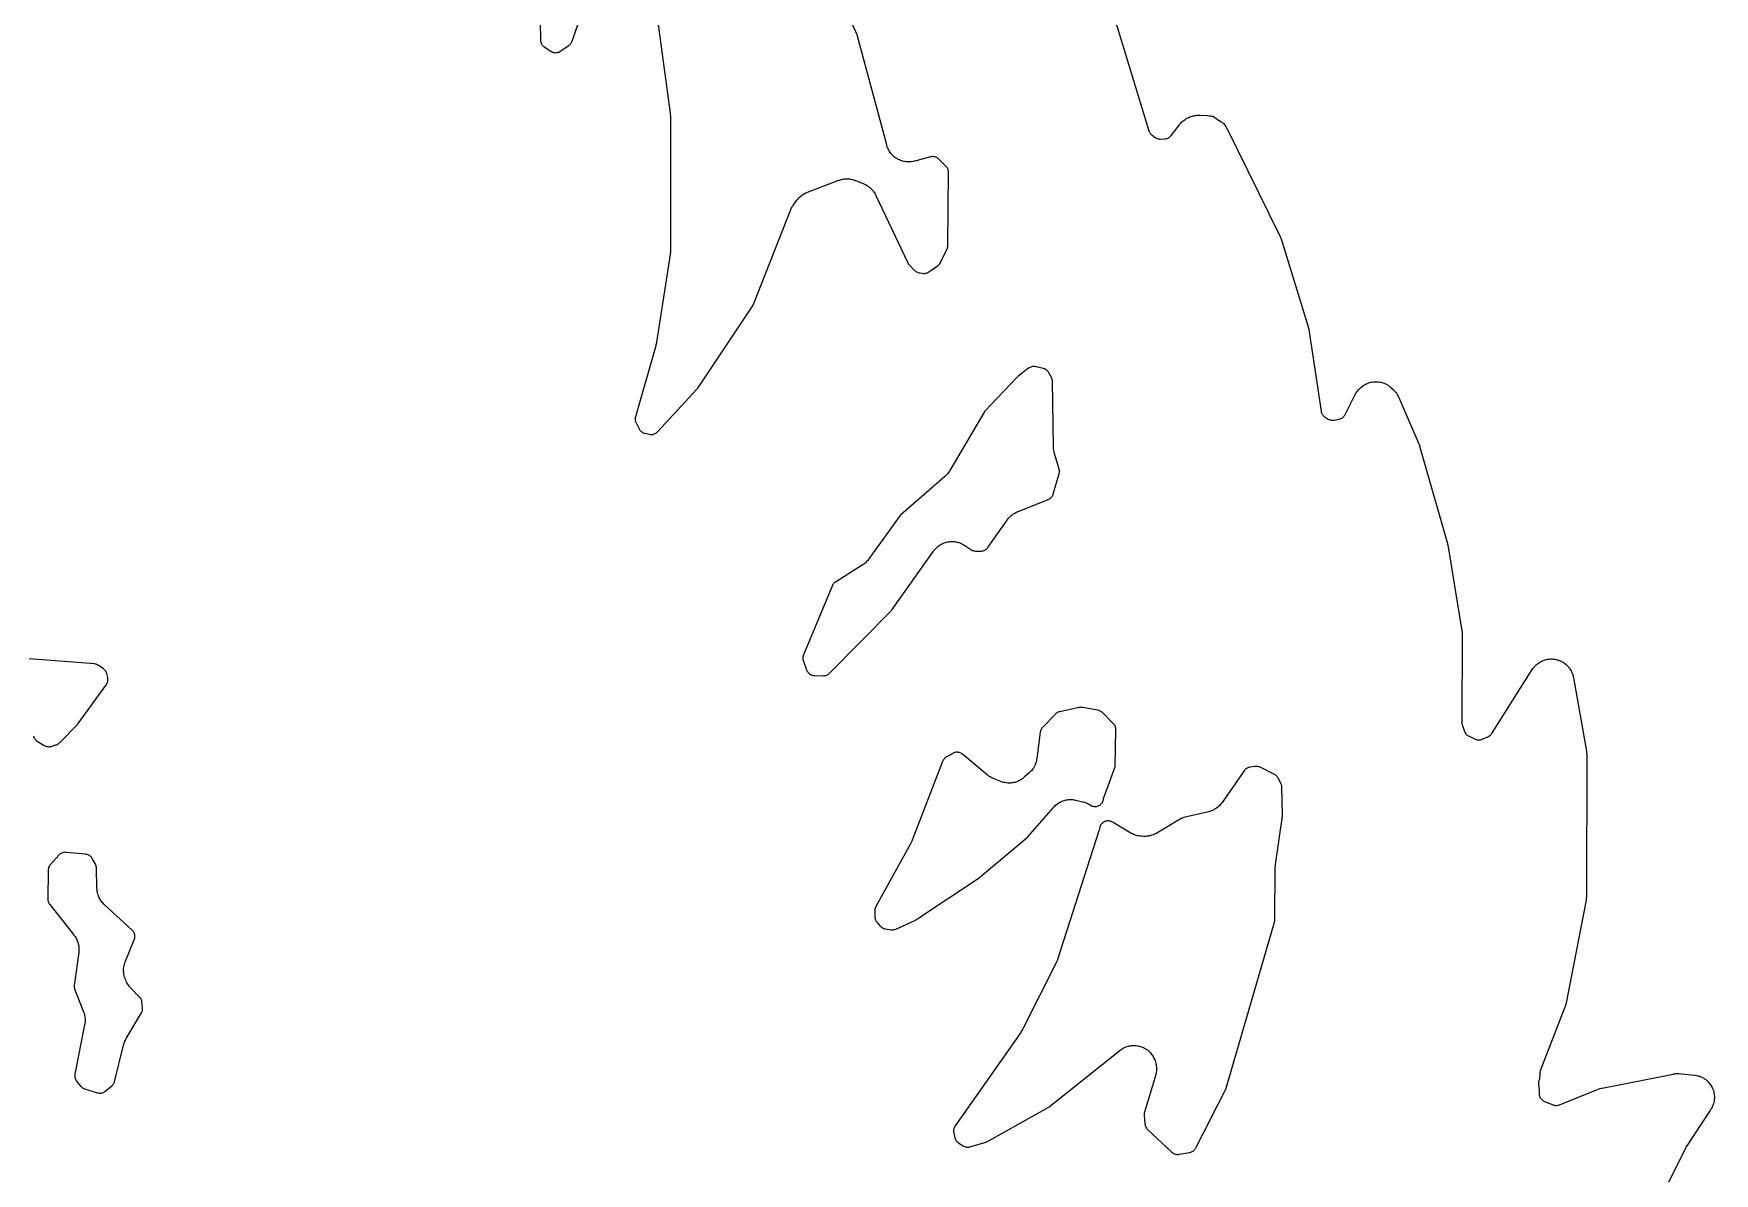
# Model space of a CAD drawing. Header units: millimetres. Extents: x 0 to 194, y 0 to 300.
# Drawn here: x 133.1 to 192.4, y 213.2 to 253.4 of the extents above; entities that cross this region are included whole.
import ezdxf

# ---------------------------------------------------------------- set-up
doc = ezdxf.new("R2010")
doc.units = ezdxf.units.MM
doc.layers.add('CUT', color=7, linetype='CONTINUOUS')

msp = doc.modelspace()

# ---------------------------------------------------------------- linework, layer by layer
at = {"layer": 'CUT'}
for points in [[(155.0347, 254.1848), (155.5183, 250.6366), (155.5214, 250.6063), (155.5265, 250.5305), (155.5276, 250.5001), (155.5289, 245.7952), (155.5286, 245.7777), (155.5272, 245.7429), (155.5245, 245.7081), (155.5205, 245.6734), (155.5181, 245.6561), (155.0345, 242.5589), (155.0294, 242.5315), (155.0144, 242.4636), (155.0075, 242.4365), (154.2905, 239.9311), (154.284, 239.9036), (154.2801, 239.8756), (154.2789, 239.8474), (154.2803, 239.8192), (154.2844, 239.7913), (154.2911, 239.7638), (154.3003, 239.7372), (154.3121, 239.7115), (154.4183, 239.5047), (154.4329, 239.4793), (154.45, 239.4555), (154.4692, 239.4334), (154.4906, 239.4133), (154.5138, 239.3954), (154.5387, 239.3799), (154.5649, 239.3669), (154.5923, 239.3565), (154.6206, 239.3488), (154.7888, 239.3117), (154.8168, 239.3069), (154.8451, 239.3048), (154.8735, 239.3054), (154.9018, 239.3086), (154.9295, 239.3145), (154.9567, 239.323), (154.9828, 239.3341), (155.0078, 239.3475), (155.0315, 239.3633), (155.0535, 239.3812), (155.0737, 239.4011), (156.4578, 240.8997), (156.473, 240.9175), (156.4868, 240.9364), (158.4433, 243.8623), (158.4599, 243.8903), (158.4734, 243.9199), (159.7484, 247.1839), (159.7558, 247.2016), (159.7713, 247.2367), (159.7882, 247.2712), (159.8021, 247.2964), (159.8219, 247.3293), (159.8431, 247.3613), (159.8541, 247.3771), (159.9891, 247.5628), (160.0023, 247.58), (160.0294, 247.6138), (160.0581, 247.6462), (160.0808, 247.6694), (160.1125, 247.699), (160.1373, 247.7199), (160.1717, 247.7463), (160.1984, 247.7647), (160.2352, 247.7876), (160.2635, 247.8034), (160.3024, 247.8227), (160.342, 247.84), (160.3621, 247.8482), (161.4622, 248.2676), (161.4823, 248.2747), (161.5227, 248.2879), (161.5637, 248.2993), (161.5948, 248.3063), (161.6367, 248.3137), (161.6683, 248.3178), (161.7107, 248.3212), (161.7425, 248.3222), (161.7851, 248.3216), (161.8169, 248.3197), (161.8592, 248.3151), (161.8907, 248.3101), (161.9323, 248.3015), (161.9632, 248.2936), (162.0039, 248.2811), (162.0439, 248.2667), (162.0638, 248.259), (162.3474, 248.1416), (162.3664, 248.1332), (162.4038, 248.1157), (162.4405, 248.0964), (162.4672, 248.0807), (162.5019, 248.0581), (162.5271, 248.04), (162.5596, 248.0144), (162.583, 247.994), (162.613, 247.9655), (162.6345, 247.9431), (162.6617, 247.9119), (162.681, 247.8876), (162.7053, 247.8541), (162.7223, 247.8281), (162.7433, 247.7925), (162.7627, 247.7559), (162.772, 247.7374), (163.8976, 245.3581), (163.914, 245.3281), (163.9335, 245.3002), (163.9562, 245.2747), (164.1366, 245.0934), (164.1597, 245.0725), (164.1848, 245.0541), (164.2118, 245.0384), (164.2402, 245.0256), (164.2697, 245.0158), (164.3002, 245.0091), (164.4205, 244.9891), (164.449, 244.9858), (164.4777, 244.9852), (164.5063, 244.9873), (164.5346, 244.9922), (164.5622, 244.9997), (164.5891, 245.0099), (164.6148, 245.0226), (164.6392, 245.0376), (164.95, 245.2507), (164.9746, 245.2695), (164.9971, 245.2907), (165.0174, 245.3141), (165.035, 245.3395), (165.05, 245.3666), (165.2862, 245.8511), (165.2969, 245.8757), (165.3053, 245.9012), (165.3114, 245.9273), (165.3152, 245.9539), (165.3166, 245.9807), (165.3326, 248.553), (165.3313, 248.5828), (165.327, 248.6124), (165.3198, 248.6414), (165.3098, 248.6696), (165.297, 248.6966), (165.2816, 248.7222), (165.2637, 248.7462), (165.2435, 248.7682), (164.9916, 249.0171), (164.9705, 249.0361), (164.9478, 249.0529), (164.9235, 249.0676), (164.898, 249.0799), (164.8714, 249.0897), (164.844, 249.097), (164.8161, 249.1016), (164.7878, 249.1036), (164.7595, 249.103), (164.7313, 249.0996), (164.7036, 249.0936), (164.1439, 248.9448), (164.1218, 248.9395), (164.0773, 248.9301), (164.0323, 248.9229), (163.9984, 248.9192), (163.953, 248.9166), (163.9189, 248.9163), (163.8734, 248.9183), (163.8395, 248.9215), (163.7944, 248.9281), (163.761, 248.9347), (163.7168, 248.9458), (163.6842, 248.9558), (163.6414, 248.9713), (163.6041, 248.987), (163.5642, 249.0061), (163.531, 249.0241), (163.4942, 249.0464), (163.4675, 249.0644), (163.433, 249.0901), (163.4081, 249.1105), (163.3762, 249.1394), (163.3533, 249.1622), (163.3243, 249.194), (163.3037, 249.2188), (163.2779, 249.2532), (163.2598, 249.2799), (163.2374, 249.3167), (163.2219, 249.3449), (163.2031, 249.3837), (163.1904, 249.4133), (163.1754, 249.4536), (163.1623, 249.4946), (163.1563, 249.5153), (162.1309, 253.3548), (162.1239, 253.3777), (162.115, 253.3999), (159.9537, 258.2328)], [(150.8732, 256.8422), (150.9376, 253.2198), (150.9395, 253.1911), (150.9442, 253.1626), (150.9515, 253.1348), (150.9615, 253.1078), (150.974, 253.0818), (150.989, 253.0572), (151.0063, 253.0341), (151.0256, 253.0128), (151.047, 252.9935), (151.0701, 252.9763), (151.3025, 252.8199), (151.3278, 252.8046), (151.3545, 252.7919), (151.3824, 252.7818), (151.411, 252.7746), (151.4403, 252.7702), (151.4699, 252.7687), (151.4994, 252.7702), (151.5287, 252.7746), (151.5574, 252.7818), (151.5853, 252.7918), (151.612, 252.8045), (151.6373, 252.8198), (151.9431, 253.0253), (151.9654, 253.0419), (151.9861, 253.0604), (152.0049, 253.0808), (152.0219, 253.1028), (152.0367, 253.1263), (152.0492, 253.1511), (152.0595, 253.1769), (152.5753, 254.6796)], [(171.1609, 254.108), (172.4033, 250.0139), (172.4128, 249.9871), (172.4248, 249.9614), (172.4392, 249.9369), (172.4558, 249.9139), (172.4746, 249.8925), (172.4953, 249.8731), (172.5177, 249.8556), (172.6278, 249.7782), (172.6513, 249.7632), (172.6761, 249.7505), (172.702, 249.7401), (172.7287, 249.7322), (172.7561, 249.7268), (172.7838, 249.724), (172.8117, 249.7237), (172.9626, 249.7294), (172.9917, 249.7319), (173.0204, 249.7373), (173.0485, 249.7454), (173.0756, 249.7562), (173.1016, 249.7696), (173.1261, 249.7854), (173.149, 249.8036), (173.17, 249.8239), (173.189, 249.8461), (173.4829, 250.2277), (173.4974, 250.2455), (173.5272, 250.2804), (173.5588, 250.3137), (173.5837, 250.3374), (173.6185, 250.3673), (173.6457, 250.3884), (173.6834, 250.4146), (173.7126, 250.4328), (173.7527, 250.4551), (173.7939, 250.4752), (173.8148, 250.4848), (173.8402, 250.4956), (173.8587, 250.5031), (173.8962, 250.5172), (173.9342, 250.5295), (173.9631, 250.5376), (174.0021, 250.5465), (174.0316, 250.5519), (174.0713, 250.5574), (174.1011, 250.5602), (174.1411, 250.5621), (174.1811, 250.5622), (174.2011, 250.5619), (174.4617, 250.5512), (174.4832, 250.5498), (174.5262, 250.5459), (174.5689, 250.5401), (174.6007, 250.5341), (174.6426, 250.5242), (174.6737, 250.5152), (174.6803, 250.5129), (174.861, 250.3937), (174.9093, 250.3618), (174.9591, 250.329), (175.0348, 250.279), (175.0495, 250.2618), (175.0767, 250.2266), (175.0958, 250.1992), (175.1193, 250.1615), (175.141, 250.1227), (175.1514, 250.103), (177.0166, 246.3354), (177.0244, 246.3189), (177.0392, 246.2856), (177.0526, 246.2518), (177.0647, 246.2174), (177.0704, 246.2001), (178.0337, 243.0614), (178.0383, 243.0452), (178.047, 243.0127), (178.0544, 242.9798), (178.0607, 242.9468), (178.0635, 242.9302), (178.4817, 240.127), (178.4875, 240.0981), (178.4961, 240.0699), (178.5074, 240.0427), (178.5213, 240.0167), (178.5377, 239.9922), (178.5564, 239.9695), (178.5773, 239.9487), (178.6001, 239.93), (178.6246, 239.9137), (178.7324, 239.8493), (178.7568, 239.8363), (178.7822, 239.8255), (178.8085, 239.8171), (178.8355, 239.8112), (178.863, 239.8078), (178.8906, 239.8069), (178.9182, 239.8086), (178.9455, 239.8128), (179.1184, 239.8477), (179.1479, 239.8552), (179.1764, 239.8656), (179.2037, 239.8789), (179.2295, 239.8948), (179.2536, 239.9133), (179.2757, 239.9341), (179.2956, 239.9571), (179.3131, 239.982), (179.3279, 240.0084), (179.6669, 240.6919), (179.6763, 240.7098), (179.6959, 240.7451), (179.717, 240.7796), (179.734, 240.8047), (179.7582, 240.8371), (179.7773, 240.8606), (179.8043, 240.8907), (179.8255, 240.9123), (179.8551, 240.9399), (179.8858, 240.9661), (179.9015, 240.9789), (179.9217, 240.9946), (179.9399, 241.008), (179.9769, 241.0339), (180.0151, 241.0579), (180.0447, 241.0744), (180.0851, 241.0945), (180.1162, 241.108), (180.1585, 241.1239), (180.1907, 241.1342), (180.2344, 241.1457), (180.2675, 241.1528), (180.3121, 241.1599), (180.3457, 241.1636), (180.3908, 241.1662), (180.4246, 241.1664), (180.4698, 241.1645), (180.5035, 241.1614), (180.5482, 241.155), (180.5814, 241.1485), (180.6252, 241.1376), (180.6576, 241.1278), (180.7002, 241.1126), (180.7314, 241.0996), (180.7722, 241.0802), (180.802, 241.0642), (180.8406, 241.0408), (180.8687, 241.0218), (180.9048, 240.9947), (180.9394, 240.9657), (180.9564, 240.9508), (181.0177, 240.8943), (181.0346, 240.8779), (181.0674, 240.8443), (181.0984, 240.809), (181.1202, 240.7813), (181.1474, 240.743), (181.1662, 240.7133), (181.1892, 240.6723), (181.21, 240.6302), (181.2199, 240.6089), (181.9234, 238.9789), (181.9341, 238.9519), (181.9585, 238.8834), (181.9674, 238.8557), (182.9371, 235.459), (182.9436, 235.4334), (182.958, 235.3691), (182.9629, 235.3431), (183.443, 232.3826), (183.4456, 232.3645), (183.45, 232.3282), (183.4529, 232.2917), (183.4543, 232.2551), (183.4546, 232.2368), (183.4486, 229.1409), (183.4496, 229.115), (183.4529, 229.0894), (183.4584, 229.064), (183.4661, 229.0393), (183.5401, 228.8324), (183.5515, 228.8048), (183.5656, 228.7785), (183.5823, 228.7538), (183.6013, 228.7308), (183.6225, 228.7098), (183.6457, 228.6911), (183.6706, 228.6747), (183.6971, 228.6609), (183.9149, 228.5606), (183.941, 228.55), (183.968, 228.5419), (183.9956, 228.5364), (184.0236, 228.5335), (184.0518, 228.5333), (184.0799, 228.5357), (184.1076, 228.5407), (184.1347, 228.5483), (184.161, 228.5584), (184.3652, 228.6481), (184.3916, 228.6613), (184.4166, 228.677), (184.4399, 228.6952), (184.4614, 228.7155), (184.4807, 228.7378), (184.4978, 228.7619), (185.9283, 231.0144), (185.9401, 231.0321), (185.9646, 231.0669), (185.9908, 231.1006), (186.0115, 231.1248), (186.0407, 231.1558), (186.0636, 231.178), (186.0956, 231.2061), (186.1206, 231.226), (186.1551, 231.251), (186.1818, 231.2684), (186.2185, 231.29), (186.2467, 231.3049), (186.2853, 231.3229), (186.3149, 231.335), (186.355, 231.3493), (186.3874, 231.3591), (186.4291, 231.3696), (186.4633, 231.3765), (186.5063, 231.3831), (186.5387, 231.3864), (186.5821, 231.3888), (186.6147, 231.3889), (186.6581, 231.3871), (186.6905, 231.3841), (186.7336, 231.3781), (186.7656, 231.372), (186.8078, 231.3619), (186.8391, 231.3528), (186.8802, 231.3386), (186.9104, 231.3265), (186.9499, 231.3084), (186.9789, 231.2934), (187.0165, 231.2716), (187.0438, 231.2539), (187.0791, 231.2286), (187.1046, 231.2083), (187.1373, 231.1797), (187.1608, 231.1571), (187.1906, 231.1254), (187.2117, 231.1007), (187.2383, 231.0663), (187.257, 231.0396), (187.2801, 231.0028), (187.2961, 230.9744), (187.3156, 230.9356), (187.3288, 230.9058), (187.3444, 230.8653), (187.3547, 230.8343), (187.3664, 230.7925), (187.376, 230.7501), (187.3803, 230.7288), (187.8388, 228.1373), (187.8419, 228.1176), (187.8471, 228.078), (187.8505, 228.0383), (187.8522, 227.9985), (187.8526, 227.9785), (187.8415, 223.0557), (187.841, 223.0345), (187.8389, 222.9922), (187.8348, 222.9501), (187.8288, 222.9082), (187.8253, 222.8874), (187.1271, 219.2661), (187.1228, 219.2463), (187.1134, 219.2069), (187.1021, 219.1679), (187.0892, 219.1295), (187.0822, 219.1104), (186.21, 216.8668), (186.2017, 216.8423), (186.1955, 216.8171), (186.1915, 216.7915), (186.1897, 216.7656), (186.185, 216.5768), (186.1655, 216.5274), (186.1555, 216.4974), (186.1487, 216.4665), (186.1451, 216.4351), (186.1449, 216.4035), (186.148, 216.372), (186.1754, 216.193), (186.1723, 216.0708), (186.1731, 216.0402), (186.177, 216.0098), (186.184, 215.98), (186.194, 215.951), (186.2069, 215.9232), (186.2226, 215.8969), (186.2408, 215.8723), (186.2615, 215.8497), (186.2844, 215.8293), (186.3092, 215.8114), (186.3358, 215.7961), (186.3637, 215.7836), (186.6643, 215.667), (186.691, 215.658), (186.7184, 215.6516), (186.7462, 215.6478), (186.7743, 215.6467), (186.8024, 215.6481), (186.8302, 215.6522), (186.8575, 215.6589), (186.8841, 215.668), (188.2314, 216.206), (188.2507, 216.2132), (188.2895, 216.2267), (188.3289, 216.2383), (188.3688, 216.2482), (188.3888, 216.2527), (190.8936, 216.7529), (190.9142, 216.7565), (190.9557, 216.7628), (190.9975, 216.7672), (191.0289, 216.7689), (191.0607, 216.7693), (191.0862, 216.7675), (191.6525, 216.7112), (191.6753, 216.7083), (191.7206, 216.7015), (191.7656, 216.6923), (191.7989, 216.6838), (191.8426, 216.6701), (191.8749, 216.6582), (191.917, 216.6401), (191.9339, 216.6318), (191.9537, 216.621), (191.9835, 216.6028), (192.0219, 216.5765), (192.0496, 216.5553), (192.0851, 216.5251), (192.1105, 216.5012), (192.1427, 216.4675), (192.1703, 216.4354), (192.1978, 216.4001), (192.2198, 216.3687), (192.2427, 216.3324), (192.2586, 216.3044), (192.278, 216.266), (192.2911, 216.2366), (192.3068, 216.1966), (192.317, 216.1661), (192.3288, 216.1247), (192.3361, 216.0934), (192.3438, 216.0511), (192.3481, 216.0192), (192.3518, 215.9764), (192.353, 215.9442), (192.3526, 215.9012), (192.3507, 215.8691), (192.3462, 215.8264), (192.3413, 215.7945), (192.3327, 215.7524), (192.3248, 215.7212), (192.3123, 215.6801), (192.3014, 215.6498), (192.285, 215.6101), (192.2713, 215.581), (192.2511, 215.543), (192.2292, 215.5061), (192.2178, 215.4878), (191.3588, 214.1857), (191.3493, 214.1703), (191.337, 214.1489), (191.3284, 214.133), (189.6493, 210.7676)], [(133.0554, 228.6754), (133.0636, 228.647), (133.0746, 228.6196), (133.0883, 228.5934), (133.1045, 228.5687), (133.123, 228.5457), (133.1437, 228.5246), (133.1664, 228.5056), (133.1908, 228.489), (133.4384, 228.3377), (133.4659, 228.3229), (133.4947, 228.3109), (133.5246, 228.3021), (133.5553, 228.2964), (133.5864, 228.2939), (133.6176, 228.2946), (133.6486, 228.2986), (133.679, 228.3058), (133.8486, 228.3554), (133.8776, 228.3655), (133.9054, 228.3785), (133.9318, 228.3943), (133.9563, 228.4127), (133.9789, 228.4335), (134.6088, 229.0772), (134.6241, 229.0941), (134.6381, 229.1121), (135.6271, 230.4905), (135.643, 230.515), (135.6564, 230.541), (135.6672, 230.5682), (135.6753, 230.5963), (135.6806, 230.625), (135.6832, 230.6542), (135.6828, 230.6834), (135.6796, 230.7125), (135.6737, 230.7411), (135.6395, 230.872), (135.6307, 230.9001), (135.6192, 230.9271), (135.6051, 230.9528), (135.5886, 230.9771), (135.5698, 230.9996), (135.5489, 231.0202), (135.526, 231.0387), (135.3659, 231.1555), (135.3429, 231.1707), (135.3186, 231.1838), (135.2932, 231.1945), (135.267, 231.2029), (135.2401, 231.2088), (135.2127, 231.2122), (132.9012, 231.3951)]]:
    msp.add_lwpolyline(points, dxfattribs=at)
for points in [[(160.1975, 231.421), (160.1982, 231.3931), (160.2016, 231.3653), (160.2076, 231.338), (160.216, 231.3113), (160.3307, 231.0008), (160.3424, 230.9734), (160.3568, 230.9472), (160.3737, 230.9227), (160.3929, 230.8999), (160.4144, 230.8792), (160.4377, 230.8606), (160.4628, 230.8445), (160.4894, 230.831), (160.5171, 230.8202), (160.5458, 230.8121), (160.5752, 230.807), (160.6049, 230.8048), (160.9219, 230.7972), (160.9525, 230.798), (160.9829, 230.802), (161.0127, 230.809), (161.0416, 230.819), (161.0694, 230.8319), (161.0957, 230.8476), (161.1203, 230.8659), (161.1429, 230.8866), (163.3205, 233.0983), (163.3368, 233.1162), (163.3515, 233.1354), (164.8075, 235.1902), (164.8218, 235.2092), (164.8512, 235.2464), (164.8826, 235.282), (164.9074, 235.3074), (164.9424, 235.3395), (164.9698, 235.3622), (165.0079, 235.3904), (165.0375, 235.41), (165.0784, 235.4341), (165.1099, 235.4505), (165.1531, 235.4702), (165.1868, 235.4834), (165.2307, 235.498), (165.2642, 235.5073), (165.309, 235.5173), (165.3426, 235.5231), (165.388, 235.5285), (165.4222, 235.5307), (165.4679, 235.5315), (165.5021, 235.5303), (165.5477, 235.5264), (165.5816, 235.5218), (165.6265, 235.5133), (165.6598, 235.5052), (165.7036, 235.4922), (165.7359, 235.4808), (165.7782, 235.4634), (165.8091, 235.4488), (165.8494, 235.4272), (165.8885, 235.4036), (165.9078, 235.3913), (166.1215, 235.247), (166.1462, 235.2321), (166.1721, 235.2196), (166.1991, 235.2096), (166.227, 235.2023), (166.2554, 235.1976), (166.2842, 235.1958), (166.476, 235.1924), (166.5053, 235.1934), (166.5344, 235.1971), (166.5629, 235.2037), (166.5907, 235.2131), (166.6175, 235.2251), (166.6429, 235.2397), (166.6668, 235.2567), (166.6889, 235.2759), (166.709, 235.2972), (166.727, 235.3204), (167.4041, 236.2879), (167.4169, 236.3054), (167.4435, 236.3397), (167.4717, 236.3727), (167.494, 236.3964), (167.5253, 236.4265), (167.5497, 236.4479), (167.5837, 236.4749), (167.6102, 236.4939), (167.6466, 236.5174), (167.6748, 236.5338), (167.7133, 236.5537), (167.7528, 236.5718), (167.7727, 236.5803), (168.8563, 237.0145), (168.8838, 237.0271), (168.9099, 237.0425), (168.9343, 237.0605), (168.9568, 237.0808), (168.9771, 237.1032), (168.9951, 237.1276), (169.0105, 237.1537), (169.0232, 237.1812), (169.033, 237.2099), (169.2374, 237.9192), (169.2439, 237.9468), (169.2478, 237.975), (169.2491, 238.0033), (169.2476, 238.0317), (169.2435, 238.0598), (169.2368, 238.0873), (169.074, 238.638), (169.0686, 238.6577), (169.0588, 238.6973), (169.0509, 238.7373), (169.0463, 238.7676), (169.0419, 238.8082), (169.0395, 238.8489), (169.0387, 238.8693), (169.0037, 241.1808), (169.0019, 241.2095), (168.9973, 241.2379), (168.9901, 241.2658), (168.9802, 241.2928), (168.9677, 241.3187), (168.8789, 241.4835), (168.8643, 241.5077), (168.8474, 241.5305), (168.8286, 241.5515), (168.8078, 241.5707), (168.7853, 241.5879), (168.7612, 241.6029), (168.7359, 241.6155), (168.7095, 241.6257), (168.6822, 241.6333), (168.4116, 241.6957), (168.3826, 241.7009), (168.3531, 241.7033), (168.3236, 241.7027), (168.2943, 241.6992), (168.2654, 241.6929), (168.2374, 241.6837), (168.2103, 241.6718), (168.1846, 241.6574), (168.1604, 241.6404), (167.7945, 241.3567), (167.777, 241.3421), (167.7607, 241.3261), (166.6193, 240.1232), (166.5974, 240.0972), (166.5785, 240.0689), (165.3774, 238.0299), (165.3647, 238.0096), (165.3382, 237.9696), (165.3095, 237.9311), (165.2866, 237.9034), (165.254, 237.8682), (165.2197, 237.8347), (165.202, 237.8185), (163.6439, 236.4564), (163.6194, 236.4324), (163.5978, 236.4057), (162.527, 234.9166), (162.5139, 234.8992), (162.4868, 234.8652), (162.4581, 234.8324), (162.4354, 234.809), (162.4037, 234.7792), (162.3789, 234.7581), (162.3444, 234.7315), (162.3087, 234.7066), (162.2906, 234.6946), (161.3446, 234.1012), (161.3193, 234.0835), (161.296, 234.0632), (161.2749, 234.0407), (161.2562, 234.0161), (161.2401, 233.9897), (161.2268, 233.9618), (160.2202, 231.53), (160.2107, 231.5037), (160.2038, 231.4766), (160.1993, 231.449)], [(162.7622, 222.1816), (162.7756, 222.1547), (162.7917, 222.1293), (162.8101, 222.1057), (162.9255, 221.9722), (162.9463, 221.9505), (162.9691, 221.931), (162.9938, 221.9139), (163.02, 221.8993), (163.0476, 221.8874), (163.0762, 221.8783), (163.1056, 221.8721), (163.3031, 221.8409), (163.3317, 221.8378), (163.3604, 221.8374), (163.3891, 221.8398), (163.4174, 221.8449), (163.4451, 221.8527), (163.4719, 221.8632), (164.1421, 222.1614), (164.1651, 222.1729), (164.187, 222.1862), (166.4127, 223.6766), (166.4257, 223.6859), (166.4433, 223.699), (166.4559, 223.709), (168.1052, 225.0892), (168.1227, 225.1052), (168.139, 225.1224), (169.0364, 226.1541), (169.0514, 226.1704), (169.0821, 226.2024), (169.1144, 226.2329), (169.1397, 226.2545), (169.1748, 226.2816), (169.2021, 226.3006), (169.2397, 226.3241), (169.2687, 226.3403), (169.3085, 226.36), (169.339, 226.3733), (169.3805, 226.389), (169.4121, 226.3992), (169.455, 226.4107), (169.4875, 226.4178), (169.5312, 226.425), (169.5643, 226.4288), (169.6085, 226.4317), (169.6418, 226.4323), (169.6861, 226.4308), (169.7193, 226.4281), (169.7633, 226.4222), (169.8069, 226.4142), (169.8286, 226.4097), (170.0651, 226.3542), (170.0863, 226.3487), (170.1282, 226.3367), (170.1696, 226.3226), (170.2, 226.3106), (170.2398, 226.2926), (170.2689, 226.2777), (170.3068, 226.2559), (170.3404, 226.2343), (170.3406, 226.2345), (170.3561, 226.2246), (170.3826, 226.2111), (170.4103, 226.2003), (170.4389, 226.1923), (170.4682, 226.1872), (170.4979, 226.185), (170.5276, 226.1858), (170.5571, 226.1895), (170.5861, 226.1961), (170.6144, 226.2056), (170.6415, 226.2177), (170.6673, 226.2326), (170.6915, 226.2499), (170.7138, 226.2695), (170.7341, 226.2912), (170.7522, 226.3149), (170.7678, 226.3402), (170.7809, 226.3669), (170.7912, 226.3948), (170.7987, 226.4236), (170.8054, 226.4555), (170.8167, 226.4988), (170.8302, 226.5415), (170.8375, 226.5627), (171.195, 227.5259), (171.2048, 227.5576), (171.2111, 227.5903), (171.2137, 227.6234), (171.2428, 228.8827), (171.2419, 228.9129), (171.2381, 228.9428), (171.2313, 228.9721), (171.2215, 229.0007), (171.209, 229.0281), (171.1938, 229.0541), (171.176, 229.0785), (171.1559, 229.1009), (170.763, 229.497), (170.7405, 229.5176), (170.7159, 229.5357), (170.6897, 229.5513), (170.662, 229.5641), (170.6331, 229.574), (170.6034, 229.581), (170.0617, 229.6789), (170.0325, 229.6827), (170.003, 229.6836), (169.9736, 229.6817), (169.9446, 229.6768), (169.257, 229.5273), (169.2284, 229.5196), (169.2008, 229.5091), (169.1743, 229.496), (169.1492, 229.4803), (169.1258, 229.4622), (169.1043, 229.4419), (168.6526, 228.9713), (168.632, 228.9474), (168.6139, 228.9214), (168.5987, 228.8936), (168.5865, 228.8644), (168.5775, 228.8341), (168.5717, 228.803), (168.4489, 227.8753), (168.4453, 227.8525), (168.4369, 227.8071), (168.4261, 227.7622), (168.4164, 227.729), (168.4011, 227.6855), (168.3881, 227.6535), (168.3684, 227.6117), (168.3521, 227.5812), (168.3283, 227.5416), (168.309, 227.513), (168.2812, 227.4761), (168.259, 227.4496), (168.2277, 227.4157), (168.1946, 227.3835), (168.1777, 227.3679), (168.0039, 227.2153), (167.9868, 227.201), (167.952, 227.1733), (167.9159, 227.1474), (167.8879, 227.1294), (167.8493, 227.1072), (167.8197, 227.092), (167.7791, 227.0737), (167.7481, 227.0615), (167.7059, 227.0473), (167.6739, 227.0382), (167.6305, 227.0282), (167.5977, 227.0224), (167.5536, 227.0167), (167.5204, 227.0141), (167.4759, 227.0129), (167.4426, 227.0136), (167.3982, 227.0167), (167.3651, 227.0207), (167.3213, 227.0282), (167.2888, 227.0355), (167.2459, 227.0473), (167.2036, 227.0612), (167.1827, 227.0686), (166.9456, 227.1599), (166.9229, 227.1693), (166.8782, 227.1894), (166.8346, 227.2119), (166.8029, 227.2305), (166.762, 227.2576), (166.7227, 227.2869), (166.7034, 227.3021), (165.8292, 228.0304), (165.8049, 228.0487), (165.7789, 228.0644), (165.7514, 228.0774), (165.7227, 228.0875), (165.6931, 228.0947), (165.663, 228.0988), (165.6326, 228.0999), (165.6022, 228.0979), (165.5723, 228.0928), (165.5429, 228.0847), (165.5146, 228.0737), (165.4875, 228.0599), (165.254, 227.9254), (165.2294, 227.9097), (165.2065, 227.8916), (165.1855, 227.8713), (165.1665, 227.8492), (165.1498, 227.8252), (165.1355, 227.7998), (165.1237, 227.7731), (164.0552, 224.9937), (164.043, 224.965), (164.01, 224.8942), (163.9958, 224.8664), (162.7721, 222.6576), (162.7584, 222.6297), (162.7478, 222.6005), (162.7402, 222.5704), (162.7358, 222.5396), (162.7345, 222.5086), (162.7371, 222.2983), (162.7389, 222.2683), (162.7438, 222.2387), (162.7516, 222.2097)], [(171.0205, 225.6727), (170.9917, 225.6769), (170.9627, 225.6783), (170.9336, 225.6769), (170.9049, 225.6727), (170.8766, 225.6657), (170.8492, 225.656), (170.8229, 225.6438), (170.7978, 225.629), (170.7743, 225.6118), (170.7526, 225.5925), (170.7329, 225.5712), (170.7153, 225.548), (170.7, 225.5233), (170.6872, 225.4972), (170.677, 225.47), (170.6695, 225.4419), (170.6598, 225.3971), (170.6485, 225.3549), (170.6423, 225.3339), (169.197, 220.8314), (169.1914, 220.8149), (169.1794, 220.782), (169.1661, 220.7497), (169.1517, 220.7178), (169.1441, 220.7021), (167.9595, 218.3473), (167.9437, 218.3186), (167.9017, 218.2483), (167.8839, 218.2208), (165.5681, 214.9201), (165.5532, 214.8965), (165.5405, 214.8716), (165.5301, 214.8457), (165.5222, 214.8189), (165.5169, 214.7915), (165.5141, 214.7637), (165.5139, 214.7358), (165.5163, 214.708), (165.5213, 214.6805), (165.5622, 214.5029), (165.5702, 214.4745), (165.581, 214.447), (165.5944, 214.4207), (165.6104, 214.3959), (165.6287, 214.3728), (165.6492, 214.3515), (165.6716, 214.3324), (165.6959, 214.3156), (165.8516, 214.2185), (165.8789, 214.2034), (165.9076, 214.1912), (165.9374, 214.1821), (165.968, 214.1761), (165.9991, 214.1733), (166.0302, 214.1738), (166.0612, 214.1775), (166.0916, 214.1844), (166.6202, 214.3332), (166.6536, 214.3448), (166.6854, 214.3603), (168.8545, 215.575), (168.8753, 215.5878), (168.895, 215.6023), (171.3753, 217.5819), (171.3932, 217.5954), (171.4294, 217.6215), (171.467, 217.6458), (171.496, 217.6625), (171.5358, 217.683), (171.5663, 217.6968), (171.6079, 217.7132), (171.6396, 217.7239), (171.6826, 217.7361), (171.7153, 217.7436), (171.7593, 217.7514), (171.7925, 217.7557), (171.8371, 217.7591), (171.8706, 217.76), (171.9153, 217.759), (171.9487, 217.7566), (171.9931, 217.7512), (172.0261, 217.7455), (172.0697, 217.7356), (172.102, 217.7267), (172.1444, 217.7126), (172.1757, 217.7005), (172.2165, 217.6822), (172.2463, 217.6671), (172.2852, 217.6449), (172.3134, 217.6268), (172.3498, 217.6009), (172.3761, 217.5801), (172.4097, 217.5507), (172.4338, 217.5274), (172.4644, 217.4948), (172.4861, 217.4692), (172.5133, 217.4337), (172.5323, 217.4061), (172.5558, 217.3681), (172.572, 217.3388), (172.5916, 217.2986), (172.6048, 217.2678), (172.6204, 217.2259), (172.6338, 217.1833), (172.64, 217.1618), (172.6467, 217.1363), (172.6515, 217.1162), (172.6601, 217.0758), (172.6668, 217.035), (172.6705, 217.0042), (172.6734, 216.963), (172.6743, 216.932), (172.6734, 216.8907), (172.6714, 216.8598), (172.6668, 216.8187), (172.6619, 216.7881), (172.6535, 216.7476), (172.6433, 216.7075), (172.6378, 216.6876), (172.2492, 215.4122), (172.2421, 215.3843), (172.2378, 215.3558), (172.2362, 215.3271), (172.2373, 215.2984), (172.2643, 214.9937), (172.2686, 214.9628), (172.2762, 214.9326), (172.2868, 214.9032), (172.3004, 214.8752), (172.3169, 214.8487), (172.3361, 214.824), (172.3576, 214.8015), (173.2132, 213.9974), (173.2345, 213.9792), (173.2575, 213.963), (173.2818, 213.949), (173.3073, 213.9374), (173.3339, 213.9282), (173.3611, 213.9216), (173.3889, 213.9175), (173.4169, 213.916), (173.4449, 213.9172), (173.4727, 213.9209), (173.8487, 213.9898), (173.8785, 213.9969), (173.9074, 214.0069), (173.9351, 214.0198), (173.9614, 214.0355), (173.9859, 214.0538), (174.0085, 214.0745), (174.0288, 214.0974), (174.0467, 214.1222), (174.0619, 214.1487), (175.1062, 216.1975), (175.1178, 216.2232), (175.1269, 216.2499), (176.8315, 222.1033), (176.838, 222.1301), (176.842, 222.1573), (176.8435, 222.1848), (176.8582, 224.0064), (176.8595, 224.0376), (176.8655, 224.1154), (176.869, 224.1464), (177.1199, 225.8417), (177.1226, 225.8674), (177.123, 225.8932), (177.0985, 226.8679), (177.0965, 226.8958), (177.0919, 226.9235), (177.0847, 226.9506), (177.0751, 226.9769), (177.063, 227.0022), (176.9611, 227.1919), (176.9451, 227.2184), (176.9265, 227.2431), (176.9054, 227.2657), (176.8821, 227.286), (176.8568, 227.3038), (176.8298, 227.319), (176.3264, 227.5679), (176.2997, 227.5795), (176.2721, 227.5885), (176.2437, 227.5948), (176.2149, 227.5982), (176.1858, 227.5989), (176.1568, 227.5968), (175.979, 227.5749), (175.9514, 227.5702), (175.9244, 227.563), (175.8981, 227.5532), (175.8729, 227.5411), (175.849, 227.5267), (175.8264, 227.51), (175.8056, 227.4914), (175.7865, 227.4709), (175.7694, 227.4487), (174.9903, 226.331), (174.9764, 226.312), (174.9475, 226.2749), (174.9167, 226.2393), (174.8923, 226.2139), (174.8579, 226.1817), (174.831, 226.159), (174.7934, 226.1306), (174.7643, 226.1108), (174.724, 226.0864), (174.6929, 226.0698), (174.6503, 226.0498), (174.6176, 226.0365), (174.5732, 226.0211), (174.528, 226.008), (174.5052, 226.0021), (173.6315, 225.798), (173.602, 225.7895), (173.5735, 225.778), (173.5463, 225.7637), (172.6804, 225.2483), (172.6612, 225.2375), (172.6225, 225.2169), (172.5828, 225.1983), (172.5524, 225.1858), (172.511, 225.1711), (172.4796, 225.1616), (172.437, 225.151), (172.4047, 225.1446), (172.3613, 225.1382), (172.3286, 225.135), (172.2848, 225.1328), (172.2409, 225.1328), (172.219, 225.1333), (172.1464, 225.1369), (172.1247, 225.1385), (172.0815, 225.1427), (172.0385, 225.149), (172.0065, 225.1552), (171.9643, 225.1656), (171.9331, 225.1749), (171.8921, 225.1894), (171.862, 225.2017), (171.8226, 225.22), (171.7841, 225.2402), (171.7651, 225.2507), (171.1822, 225.5937), (171.1631, 225.6056), (171.1275, 225.629), (171.1024, 225.6438), (171.0761, 225.6561), (171.0487, 225.6657)], [(133.5914, 224.0341), (133.5831, 224.0043), (133.5779, 223.9738), (133.5759, 223.9429), (133.5625, 222.9218), (133.5635, 222.8925), (133.5675, 222.8634), (133.5742, 222.8348), (133.5837, 222.8071), (133.5958, 222.7804), (133.6106, 222.755), (133.6277, 222.7311), (134.482, 221.657), (134.4956, 221.639), (134.522, 221.6022), (134.5464, 221.5642), (134.5633, 221.5348), (134.5838, 221.4945), (134.5976, 221.4636), (134.614, 221.4214), (134.6247, 221.3893), (134.6367, 221.3457), (134.6441, 221.3126), (134.6517, 221.268), (134.6557, 221.2344), (134.6588, 221.1893), (134.6594, 221.1554), (134.658, 221.1102), (134.6543, 221.0652), (134.6518, 221.0427), (134.4963, 219.8759), (134.4938, 219.8456), (134.4944, 219.8152), (134.498, 219.7851), (134.5047, 219.7554), (134.5144, 219.7266), (134.8204, 218.9472), (134.8277, 218.9271), (134.8414, 218.8867), (134.8532, 218.8457), (134.8605, 218.8145), (134.8683, 218.7726), (134.8727, 218.7409), (134.8765, 218.6984), (134.8778, 218.6664), (134.8776, 218.6237), (134.8759, 218.5918), (134.8716, 218.5493), (134.8653, 218.5071), (134.8617, 218.4861), (134.5177, 216.7483), (134.5134, 216.7193), (134.512, 216.69), (134.5134, 216.6607), (134.5177, 216.6317), (134.5248, 216.6033), (134.5346, 216.5756), (134.5471, 216.5491), (134.5621, 216.5239), (134.5795, 216.5003), (134.7192, 216.3292), (134.7387, 216.3076), (134.7601, 216.288), (134.7833, 216.2705), (134.8082, 216.2554), (134.8343, 216.2427), (134.8616, 216.2327), (135.3106, 216.0914), (135.3391, 216.0839), (135.3682, 216.0793), (135.3977, 216.0775), (135.4271, 216.0787), (135.4563, 216.0827), (135.485, 216.0896), (135.5128, 216.0993), (135.5396, 216.1116), (135.565, 216.1265), (135.5888, 216.1438), (135.8085, 216.3207), (135.8293, 216.3391), (135.8482, 216.3593), (135.8653, 216.3811), (135.8802, 216.4045), (135.893, 216.4291), (135.9034, 216.4548), (135.9113, 216.4814), (136.2354, 217.7731), (136.2412, 217.794), (136.2537, 217.8355), (136.2683, 217.8763), (136.2807, 217.9064), (136.2991, 217.9456), (136.3193, 217.9839), (136.33, 218.0029), (136.8665, 218.9081), (136.8796, 218.9326), (136.8903, 218.9583), (136.8986, 218.9849), (136.9044, 219.0121), (136.9077, 219.0398), (136.9083, 219.0676), (136.9064, 219.0954), (136.8847, 219.2839), (136.8803, 219.3112), (136.8734, 219.3379), (136.864, 219.3639), (136.8523, 219.3889), (136.8384, 219.4128), (136.8223, 219.4352), (136.8042, 219.4561), (136.4839, 219.7935), (136.4674, 219.8119), (136.4353, 219.8496), (136.4054, 219.889), (136.3847, 219.9197), (136.3593, 219.9621), (136.342, 219.9949), (136.3214, 220.0399), (136.3033, 220.0859), (136.2949, 220.1092), (136.2784, 220.1593), (136.2717, 220.1811), (136.2596, 220.2251), (136.2498, 220.2696), (136.2441, 220.3033), (136.2388, 220.3486), (136.2365, 220.3827), (136.2358, 220.4283), (136.2371, 220.4625), (136.241, 220.5079), (136.2457, 220.5418), (136.2542, 220.5866), (136.2623, 220.6198), (136.2753, 220.6635), (136.2905, 220.7065), (136.2986, 220.7278), (136.6114, 221.4871), (136.6215, 221.5157), (136.6287, 221.5453), (136.6328, 221.5754), (136.6339, 221.6058), (136.632, 221.6361), (136.6269, 221.6661), (136.6188, 221.6954), (136.6079, 221.7237), (136.5941, 221.7508), (136.5776, 221.7764), (136.5586, 221.8001), (136.5374, 221.8219), (135.5591, 222.7242), (135.543, 222.7398), (135.5118, 222.7716), (135.4821, 222.805), (135.4612, 222.8311), (135.435, 222.8672), (135.4167, 222.8952), (135.3942, 222.9338), (135.3788, 222.9635), (135.3603, 223.0041), (135.3479, 223.0352), (135.3334, 223.0774), (135.3242, 223.1096), (135.314, 223.153), (135.308, 223.1859), (135.3022, 223.2302), (135.2986, 223.2747), (135.2973, 223.297), (135.274, 224.0356), (135.2716, 224.0651), (135.2663, 224.0942), (135.2582, 224.1227), (135.2473, 224.1502), (135.2337, 224.1765), (135.1307, 224.3542), (135.1153, 224.3781), (135.0977, 224.4004), (135.078, 224.421), (135.0565, 224.4396), (135.0333, 224.4561), (135.0087, 224.4704), (134.9828, 224.4822), (134.9559, 224.4915), (134.9283, 224.4982), (134.9001, 224.5023), (134.2058, 224.5697), (134.1748, 224.5711), (134.1439, 224.5692), (134.1132, 224.5642), (134.0833, 224.5561), (134.0543, 224.5449), (134.0267, 224.5308), (134.0007, 224.5139), (133.9766, 224.4944), (133.9546, 224.4725), (133.6536, 224.1404), (133.634, 224.1164), (133.617, 224.0905), (133.6028, 224.063)]]:
    msp.add_lwpolyline(points, close=True, dxfattribs=at)

doc.saveas('drawing.dxf')
